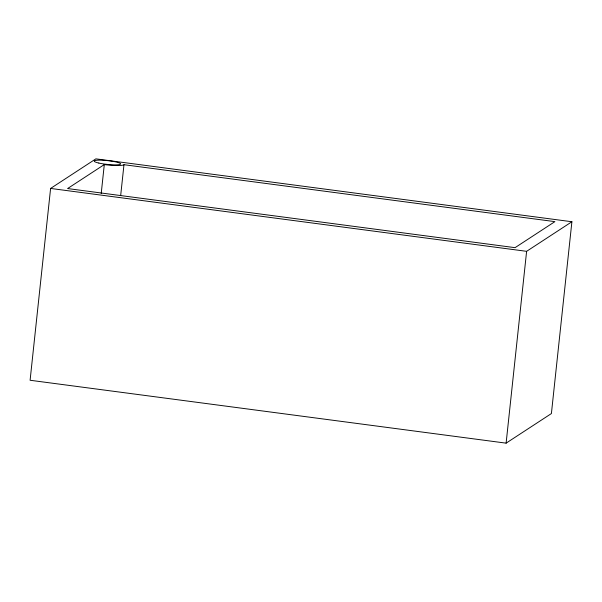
<?xml version="1.0" encoding="UTF-8"?>
<svg xmlns="http://www.w3.org/2000/svg" width="602" height="602" viewBox="0 0 602 602"><rect width="100%" height="100%" fill="white"/><g stroke="black" fill="none" stroke-linecap="round" stroke-linejoin="round"><path stroke-width="0.9" d="M50.598 188.441L30.1 380.261L506.116 443.147L551.402 413.559L571.9 221.739L95.884 158.853L50.598 188.441L526.615 251.327L571.9 221.739M101.211 193.52L104.304 164.572L106.072 164.813A17.052 2.431 6.1 0 0 123.418 165.008L123.974 164.7L554.901 221.634L515.049 247.663L67.597 188.554L104.304 164.572M120.678 195.515L123.974 164.7M506.116 443.147L526.615 251.327M98.826 163.059A13.274 1.896 6.1 0 0 120.415 164.226A13.274 1.896 6.1 0 0 103.1 160.26A13.274 1.896 6.1 0 0 98.826 163.059"/></g></svg>
